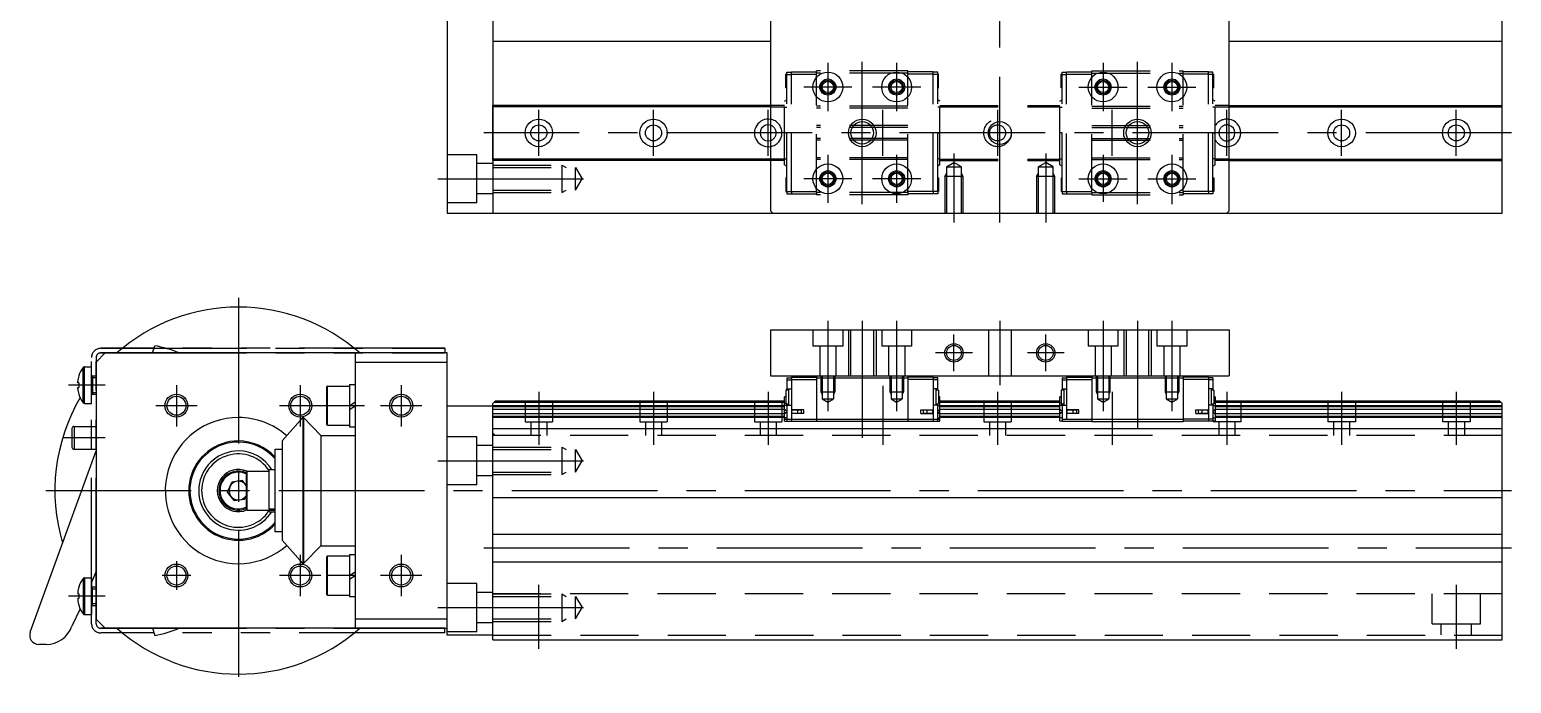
# Model space of a CAD drawing. Extents: x -208 to 423, y -45 to 295.
# Drawn here: x 99.9 to 422.9, y -42 to 100.4 of the extents above; entities that cross this region are included whole.
import ezdxf

# ---------------------------------------------------------------- set-up
doc = ezdxf.new("R2010")
doc.units = 0
for name, pattern in [('CENTER', [50.8, 31.75, -6.35, 6.35, -6.35]), ('DASHED', [19.05, 12.7, -6.35]), ('PHANTOM', [63.5, 31.75, -6.35, 6.35, -6.35, 6.35, -6.35])]:
    doc.linetypes.add(name, pattern=pattern)
doc.layers.get('0').update_dxf_attribs({"linetype": 'CONTINUOUS'})
doc.layers.add('CENTER', color=1, linetype='CENTER')

msp = doc.modelspace()

# ---------------------------------------------------------------- linework, layer by layer
at = {"color": 7, "linetype": 'CONTINUOUS'}
for p, q in [((190.85, 210.44), (190.85, 60.44)), ((200.85, 210.44), (200.85, 60.44)), ((420.85, 60.44), (420.85, 210.44)), ((261.35, 209.94), (261.35, 60.94)), ((361.35, 60.94), (361.35, 209.94)), ((200.85, 97.94), (261.35, 97.94)), ((361.35, 97.94), (420.85, 97.94)), ((261.35, 83.94), (200.85, 83.94)), ((200.85, 71.94), (200.85, 83.94)), ((261.35, 83.64), (200.85, 83.64)), ((361.35, 83.94), (420.85, 83.94)), ((361.35, 83.64), (420.85, 83.64)), ((261.35, 72.24), (200.85, 72.24)), ((261.35, 71.94), (200.85, 71.94)), ((361.35, 72.24), (420.85, 72.24)), ((361.35, 71.94), (420.85, 71.94)), ((190.85, 60.44), (420.85, 60.44)), ((261.35, 60.94), (261.85, 60.44)), ((361.35, 60.94), (360.85, 60.44)), ((261.35, 35), (361.35, 35)), ((261.35, 35), (261.35, 25)), ((361.35, 35), (361.35, 25)), ((114.35, 28), (116.35, 30)), ((170.85, 30), (116.35, 30)), ((126.62, 30), (127.12, 31.58)), ((190.85, 30), (170.85, 30)), ((170.85, 30), (170.85, 28)), ((190.85, -31.5), (190.85, 30)), ((111.52, 19.15), (111.52, 26.85)), ((111.81, 19), (111.81, 27)), ((111.81, 27), (113.34, 27)), ((113.35, 19), (113.35, 27)), ((114.35, 28), (114.35, -28)), ((170.85, 28), (170.85, -28)), ((170.85, 28), (190.85, 28)), ((110.33, 23.51), (110.33, 23.87)), ((110.58, 23.51), (110.33, 23.51)), ((110.57, 24.99), (110.58, 24.98)), ((113.55, 25), (113.55, 21)), ((113.55, 25), (114.35, 25)), ((164.8, 14.25), (164.8, 22.75)), ((164.8, 22.75), (169.55, 22.75)), ((169.55, 23.1), (169.55, 13.9)), ((169.55, 23.1), (170.85, 23.1)), ((261.35, 25), (361.35, 25)), ((264.9, 24.6), (265.9, 24.6)), ((264.9, 24.6), (264.9, 24.1)), ((264.9, 24.1), (265.9, 24.1)), ((264.9, 24.1), (264.9, 22.2)), ((265.9, 24.7), (265.9, 15.1)), ((265.9, 24.7), (271.4, 24.7)), ((265.9, 24.2), (271.4, 24.2)), ((271.4, 25), (271.4, 24.5)), ((291.3, 24.5), (271.4, 24.5)), ((271.4, 24.5), (271.4, 15.5)), ((291.3, 25), (291.3, 15)), ((296.8, 24.7), (291.3, 24.7)), ((296.8, 24.2), (291.3, 24.2)), ((296.8, 24.7), (296.8, 15.1)), ((297.8, 24.6), (296.8, 24.6)), ((297.8, 24.1), (296.8, 24.1)), ((297.8, 21.9), (297.8, 24.6)), ((324.9, 24.6), (325.9, 24.6)), ((324.9, 24.6), (324.9, 21.9)), ((324.9, 24.1), (325.9, 24.1)), ((325.9, 24.7), (325.9, 15.6)), ((325.9, 24.7), (331.4, 24.7)), ((325.9, 24.2), (331.4, 24.2)), ((331.4, 25), (331.4, 24.5)), ((351.3, 24.5), (331.4, 24.5)), ((331.4, 24.5), (331.4, 15.5)), ((351.3, 25), (351.3, 15)), ((356.8, 24.7), (351.3, 24.7)), ((356.8, 24.2), (351.3, 24.2)), ((356.8, 24.7), (356.8, 15.1)), ((357.8, 24.6), (356.8, 24.6)), ((357.8, 24.1), (356.8, 24.1)), ((357.8, 24.6), (357.8, 21.9)), ((110.33, 22.13), (110.33, 22.48)), ((110.33, 22.48), (110.58, 22.48)), ((110.58, 21.02), (110.57, 21.01)), ((113.55, 21), (114.35, 21)), ((164.55, 22.5), (164.55, 14.5)), ((201.35, 19.5), (200.85, 19)), ((264.4, 19.5), (201.35, 19.5)), ((264.4, 20.43), (264.7, 20.61)), ((264.4, 15.1), (264.4, 20.43)), ((265.3, 21.9), (264.7, 21.9)), ((264.7, 21.9), (264.7, 18.9)), ((264.9, 22.2), (265.9, 22.2)), ((264.9, 21.9), (264.9, 22.2)), ((265.3, 22.2), (265.3, 18.6)), ((297.8, 22.2), (296.8, 22.2)), ((297.4, 22.2), (297.4, 18.6)), ((298, 21.9), (297.4, 21.9)), ((298, 21.9), (298, 18.9)), ((298.3, 20.43), (298, 20.61)), ((298.3, 15.1), (298.3, 20.43)), ((324.4, 19.5), (298.3, 19.5)), ((324.4, 20.43), (324.7, 20.61)), ((324.4, 15.1), (324.4, 20.43)), ((324.7, 21.9), (324.7, 18.9)), ((325.3, 21.9), (324.7, 21.9)), ((324.9, 22.2), (325.9, 22.2)), ((325.3, 22.2), (325.3, 18.6)), ((357.8, 22.2), (356.8, 22.2)), ((357.4, 22.2), (357.4, 18.6)), ((358, 21.9), (357.4, 21.9)), ((358, 21.9), (358, 18.9)), ((358.3, 20.43), (358, 20.61)), ((358.3, 20.43), (358.3, 15.1)), ((420.35, 19.5), (358.3, 19.5)), ((420.35, 19.5), (420.85, 19)), ((111.81, 19), (113.33, 19)), ((169.55, 18.5), (170.85, 19.31)), ((169.55, 17.69), (170.85, 18.5)), ((190.85, 18.5), (200.85, 18.5)), ((200.85, -32.5), (200.85, 19)), ((264.4, 18.46), (200.85, 18.46)), ((264.4, 18.25), (200.85, 18.25)), ((264.4, 17.7), (200.85, 17.7)), ((264.4, 16.7), (200.85, 16.7)), ((264.4, 19.2), (201.05, 19.2)), ((264.4, 19.13), (264.7, 19.13)), ((264.9, 18.51), (264.4, 18.51)), ((264.9, 17.38), (264.4, 17.64)), ((264.9, 17.29), (264.4, 17.55)), ((264.9, 17.11), (264.4, 16.85)), ((264.9, 17.02), (264.4, 16.76)), ((264.7, 18.9), (265.3, 18.9)), ((264.9, 18.9), (264.9, 15.1)), ((264.9, 18.6), (265.9, 18.6)), ((264.9, 17.11), (264.9, 17.11)), ((268.6, 17.6), (265.9, 17.6)), ((268.6, 16.8), (265.9, 16.8)), ((268.1, 17.55), (266.25, 17.55)), ((266.25, 16.85), (268.1, 16.85)), ((266.7, 17.55), (266.7, 17.6)), ((266.7, 16.8), (266.7, 16.85)), ((267.16, 17.55), (267.16, 17.6)), ((267.16, 16.8), (267.16, 16.85)), ((267.3, 16.85), (267.3, 17.55)), ((268.1, 16.85), (268.1, 17.55)), ((268.6, 16.8), (268.6, 17.6)), ((294.1, 17.6), (296.8, 17.6)), ((294.1, 16.8), (294.1, 17.6)), ((294.1, 16.8), (296.8, 16.8)), ((296.45, 17.55), (294.6, 17.55)), ((294.6, 17.55), (294.6, 16.85)), ((294.6, 16.85), (296.45, 16.85)), ((295.4, 17.55), (295.4, 16.85)), ((295.54, 17.55), (295.54, 17.6)), ((295.54, 16.8), (295.54, 16.85)), ((296, 17.55), (296, 17.6)), ((296, 16.8), (296, 16.85)), ((297.8, 18.6), (296.8, 18.6)), ((297.4, 18.9), (298, 18.9)), ((297.8, 15.1), (297.8, 18.9)), ((297.8, 18.51), (298.3, 18.51)), ((297.8, 17.38), (298.3, 17.64)), ((297.8, 17.29), (298.3, 17.55)), ((297.8, 17.11), (297.8, 17.11)), ((297.8, 17.11), (298.3, 16.85)), ((297.8, 17.02), (298.3, 16.76)), ((298.3, 19.13), (298, 19.13)), ((324.4, 19.2), (298.3, 19.2)), ((324.4, 18.46), (298.3, 18.46)), ((324.4, 18.25), (298.3, 18.25)), ((324.4, 17.7), (298.3, 17.7)), ((324.4, 16.7), (298.3, 16.7)), ((324.4, 19.13), (324.7, 19.13)), ((324.9, 18.51), (324.4, 18.51)), ((324.9, 17.38), (324.4, 17.64)), ((324.4, 17.55), (324.4, 17.64)), ((324.9, 17.29), (324.4, 17.55)), ((324.9, 17.11), (324.4, 16.85)), ((324.9, 17.02), (324.4, 16.76)), ((324.4, 16.76), (324.4, 16.85)), ((324.7, 18.9), (325.3, 18.9)), ((324.9, 18.6), (324.9, 18.9)), ((324.9, 18.6), (324.9, 15.6)), ((324.9, 18.6), (325.9, 18.6)), ((324.9, 17.11), (324.9, 17.11)), ((328.6, 17.6), (325.9, 17.6)), ((328.6, 16.8), (325.9, 16.8)), ((328.1, 17.55), (326.25, 17.55)), ((326.25, 16.85), (328.1, 16.85)), ((326.7, 17.55), (326.7, 17.6)), ((326.7, 16.8), (326.7, 16.85)), ((327.16, 17.55), (327.16, 17.6)), ((327.16, 16.8), (327.16, 16.85)), ((327.3, 16.85), (327.3, 17.55)), ((328.1, 16.85), (328.1, 17.55)), ((328.6, 16.8), (328.6, 17.6)), ((354.1, 17.6), (356.8, 17.6)), ((354.1, 16.8), (354.1, 17.6)), ((354.1, 16.8), (356.8, 16.8)), ((356.45, 17.55), (354.6, 17.55)), ((354.6, 17.55), (354.6, 16.85)), ((354.6, 16.85), (356.45, 16.85)), ((355.4, 17.55), (355.4, 16.85)), ((355.54, 17.55), (355.54, 17.6)), ((355.54, 16.8), (355.54, 16.85)), ((356, 17.55), (356, 17.6)), ((356, 16.8), (356, 16.85)), ((357.8, 18.6), (356.8, 18.6)), ((357.4, 18.9), (358, 18.9)), ((357.8, 18.9), (357.8, 15.1)), ((357.8, 18.51), (358.3, 18.51)), ((357.8, 17.38), (358.3, 17.64)), ((357.8, 17.29), (358.3, 17.55)), ((357.8, 17.11), (357.8, 17.11)), ((357.8, 17.11), (358.3, 16.85)), ((357.8, 17.02), (358.3, 16.76)), ((358.3, 19.13), (358, 19.13)), ((420.65, 19.2), (358.3, 19.2)), ((420.85, 18.46), (358.3, 18.46)), ((420.85, 18.25), (358.3, 18.25)), ((420.85, 17.7), (358.3, 17.7)), ((358.3, 17.55), (358.3, 17.64)), ((358.3, 16.76), (358.3, 16.85)), ((420.85, 16.7), (358.3, 16.7)), ((420.85, -32.5), (420.85, 19)), ((109.05, 13.5), (109.05, 9.5)), ((109.55, 14), (109.55, 9)), ((109.55, 14), (114.35, 14)), ((159.42, 15.93), (154.91, 10.82)), ((159.42, 15.93), (159.42, -15.92)), ((159.56, 15.93), (159.42, 15.93)), ((159.56, 15.93), (159.56, -15.92)), ((159.56, 15.93), (163.35, 12)), ((164.8, 14.25), (169.55, 14.25)), ((169.55, 13.9), (170.85, 13.9)), ((264.4, 16.15), (200.85, 16.15)), ((264.4, 15.94), (200.85, 15.94)), ((200.85, 13.5), (420.85, 13.5)), ((264.9, 15.89), (264.4, 15.89)), ((264.4, 15.6), (298.3, 15.6)), ((264.4, 15.1), (298.3, 15.1)), ((271.4, 15.5), (271.4, 15)), ((297.8, 15.89), (298.3, 15.89)), ((324.4, 16.15), (298.3, 16.15)), ((324.4, 15.94), (298.3, 15.94)), ((324.9, 15.89), (324.4, 15.89)), ((324.9, 15.1), (324.4, 15.1)), ((324.9, 15.6), (324.9, 15.1)), ((324.9, 15.6), (325.9, 15.6)), ((324.9, 15.1), (325.9, 15.1)), ((325.9, 15.6), (331.4, 15.6)), ((325.9, 15.1), (331.4, 15.1)), ((351.3, 15.5), (331.4, 15.5)), ((331.4, 15.5), (331.4, 15)), ((351.3, 15), (331.4, 15)), ((357.8, 15.6), (351.3, 15.6)), ((358.3, 15.1), (351.3, 15.1)), ((357.8, 15.89), (358.3, 15.89)), ((420.85, 16.15), (358.3, 16.15)), ((420.85, 15.94), (358.3, 15.94)), ((154.91, 10.82), (154.91, -10.82)), ((163.35, 12), (163.35, -12)), ((163.35, 12), (170.85, 12)), ((99.97, -30.82), (114.35, 8.69)), ((109.55, 9), (113.35, 9)), ((113.35, 9), (114.35, 9)), ((153.35, -9), (153.35, 9)), ((153.35, 9), (154.91, 9)), ((147.05, 4), (147.05, -4)), ((147.3, -4.25), (147.3, 4.25)), ((147.3, 4.25), (152.05, 4.25)), ((152.05, -4.03), (152.05, 4.6)), ((152.05, 4.6), (153.35, 4.6)), ((143.01, -0.31), (143.92, 1.87)), ((146.25, 2.18), (143.92, 1.87)), ((147.05, 1.14), (146.25, 2.18)), ((146.97, 1.24), (147.05, 1.13)), ((144.45, -2.18), (143.01, -0.31)), ((144.45, -2.18), (146.79, -1.87)), ((147.05, -1.23), (146.79, -1.87)), ((200.85, -1.5), (420.85, -1.5)), ((147.3, -4.25), (152.05, -4.25)), ((152.05, -4.03), (152.05, -4.33)), ((153.35, -4.03), (152.05, -4.03)), ((152.05, -4.6), (152.05, -4.33)), ((153.35, -4.33), (152.05, -4.33)), ((152.05, -4.6), (153.35, -4.6)), ((154.91, -9), (153.35, -9)), ((200.85, -9.5), (420.85, -9.5)), ((159.42, -15.92), (154.91, -10.82)), ((159.56, -15.92), (163.35, -12)), ((163.35, -12), (170.85, -12)), ((159.56, -15.92), (159.42, -15.92)), ((164.55, -14.5), (164.55, -22.5)), ((164.8, -22.75), (164.8, -14.25)), ((164.8, -14.25), (169.55, -14.25)), ((169.55, -13.9), (169.55, -23.1)), ((169.55, -13.9), (170.85, -13.9)), ((200.85, -15.5), (420.85, -15.5)), ((111.52, -19.15), (111.52, -26.85)), ((111.81, -19), (111.81, -27)), ((111.81, -19), (113.35, -19)), ((114.35, -17.57), (113.35, -20.04)), ((113.35, -19), (113.35, -27)), ((169.55, -18.5), (170.85, -17.69)), ((169.55, -19.31), (170.85, -18.5)), ((110.33, -22.13), (110.33, -22.48)), ((110.33, -22.48), (110.58, -22.48)), ((110.58, -21.02), (110.57, -21.01)), ((113.55, -25), (113.55, -21)), ((113.55, -21), (114.35, -21)), ((110.86, -25.75), (109.07, -29.55)), ((110.58, -23.51), (110.33, -23.51)), ((110.33, -23.51), (110.33, -23.87)), ((110.57, -24.99), (110.58, -24.98)), ((113.55, -25), (114.35, -25)), ((164.8, -22.75), (169.55, -22.75)), ((169.55, -23.1), (170.85, -23.1)), ((111.81, -27), (113.35, -27)), ((116.35, -30), (114.35, -28)), ((190.85, -28), (170.85, -28)), ((170.85, -28), (170.85, -30)), ((170.85, -30), (116.35, -30)), ((126.62, -30), (127.12, -31.58)), ((170.85, -30), (190.85, -30)), ((200.85, -31.5), (190.85, -31.5)), ((103.44, -33.5), (101.85, -33.5)), ((200.85, -32.5), (420.85, -32.5))]:
    msp.add_line(p, q, dxfattribs=at)
at = {"color": 3, "linetype": 'DASHED'}
for p, q in [((264.7, 87.74), (264.7, 90.74)), ((264.9, 90.74), (264.7, 90.74)), ((264.9, 90.69), (264.9, 91.19)), ((264.9, 91.19), (265.9, 91.19)), ((264.9, 65.19), (264.9, 90.69)), ((264.9, 90.69), (265.9, 90.69)), ((265.9, 91.24), (271.4, 91.24)), ((265.9, 90.74), (265.9, 91.24)), ((265.9, 65.14), (265.9, 90.74)), ((265.9, 90.74), (271.4, 90.74)), ((291.3, 91.44), (271.4, 91.44)), ((271.4, 90.94), (271.4, 91.44)), ((291.3, 90.94), (271.4, 90.94)), ((271.4, 64.94), (271.4, 90.94)), ((291.3, 90.94), (291.3, 91.44)), ((296.8, 91.24), (291.3, 91.24)), ((291.3, 64.94), (291.3, 90.94)), ((296.8, 90.74), (291.3, 90.74)), ((296.8, 90.74), (296.8, 91.24)), ((297.8, 91.19), (296.8, 91.19)), ((296.8, 65.14), (296.8, 90.74)), ((297.8, 90.69), (296.8, 90.69)), ((297.8, 90.69), (297.8, 91.19)), ((298, 90.74), (297.8, 90.74)), ((297.8, 65.19), (297.8, 90.69)), ((298, 87.74), (298, 90.74)), ((324.7, 87.74), (324.7, 90.74)), ((324.7, 90.74), (324.9, 90.74)), ((324.9, 91.19), (325.9, 91.19)), ((324.9, 90.69), (324.9, 91.19)), ((324.9, 65.19), (324.9, 90.69)), ((324.9, 90.69), (325.9, 90.69)), ((325.9, 91.24), (331.4, 91.24)), ((325.9, 90.74), (325.9, 91.24)), ((325.9, 65.14), (325.9, 90.74)), ((325.9, 90.74), (331.4, 90.74)), ((331.4, 91.44), (351.3, 91.44)), ((331.4, 90.94), (331.4, 91.44)), ((331.4, 64.94), (331.4, 90.94)), ((331.4, 90.94), (351.3, 90.94)), ((351.3, 90.94), (351.3, 91.44)), ((356.8, 91.24), (351.3, 91.24)), ((351.3, 64.94), (351.3, 90.94)), ((356.8, 90.74), (351.3, 90.74)), ((356.8, 90.74), (356.8, 91.24)), ((357.8, 91.19), (356.8, 91.19)), ((356.8, 65.14), (356.8, 90.74)), ((357.8, 90.69), (356.8, 90.69)), ((357.8, 90.69), (357.8, 91.19)), ((357.8, 90.74), (358, 90.74)), ((357.8, 65.19), (357.8, 90.69)), ((358, 87.74), (358, 90.74)), ((264.7, 87.74), (264.9, 87.74)), ((297.8, 87.74), (298, 87.74)), ((324.9, 87.74), (324.7, 87.74)), ((358, 87.74), (357.8, 87.74)), ((264.4, 84.87), (264.9, 85.17)), ((264.4, 71.01), (264.4, 84.87)), ((298.3, 84.87), (297.8, 85.17)), ((298.3, 71.01), (298.3, 84.87)), ((324.4, 84.87), (324.9, 85.17)), ((324.4, 71.01), (324.4, 84.87)), ((358.3, 84.87), (357.8, 85.17)), ((358.3, 71.01), (358.3, 84.87)), ((264.4, 83.94), (261.35, 83.94)), ((261.35, 83.64), (264.4, 83.64)), ((264.4, 83.57), (264.9, 83.57)), ((291.3, 83.74), (271.4, 83.74)), ((291.3, 83.34), (271.4, 83.34)), ((298.3, 83.57), (297.8, 83.57)), ((298.3, 83.94), (324.4, 83.94)), ((298.3, 83.64), (324.4, 83.64)), ((324.4, 83.57), (324.9, 83.57)), ((331.4, 83.74), (351.3, 83.74)), ((331.4, 83.34), (351.3, 83.34)), ((358.3, 83.57), (357.8, 83.57)), ((361.35, 83.94), (358.3, 83.94)), ((358.3, 83.64), (361.35, 83.64)), ((264.9, 77.94), (264.4, 77.94)), ((291.3, 79.54), (271.4, 79.54)), ((291.3, 79.14), (271.4, 79.14)), ((297.8, 77.94), (298.3, 77.94)), ((324.9, 77.94), (324.4, 77.94)), ((331.4, 79.54), (351.3, 79.54)), ((331.4, 79.14), (351.3, 79.14)), ((357.8, 77.94), (358.3, 77.94)), ((291.3, 76.74), (271.4, 76.74)), ((291.3, 76.34), (271.4, 76.34)), ((331.4, 76.74), (351.3, 76.74)), ((331.4, 76.34), (351.3, 76.34)), ((197.35, 73.19), (190.85, 73.19)), ((197.35, 62.69), (197.35, 73.19)), ((200.85, 71.24), (197.35, 71.24)), ((264.4, 72.24), (261.35, 72.24)), ((264.4, 71.94), (261.35, 71.94)), ((264.4, 72.31), (264.9, 72.31)), ((291.3, 72.54), (271.4, 72.54)), ((291.3, 72.14), (271.4, 72.14)), ((298.3, 72.31), (297.8, 72.31)), ((298.3, 72.24), (324.4, 72.24)), ((298.3, 71.94), (324.4, 71.94)), ((299.73, 70.54), (301.35, 71.48)), ((302.97, 70.54), (301.35, 71.48)), ((319.73, 70.54), (321.35, 71.48)), ((322.97, 70.54), (321.35, 71.48)), ((324.4, 72.31), (324.9, 72.31)), ((331.4, 72.54), (351.3, 72.54)), ((331.4, 72.14), (351.3, 72.14)), ((358.3, 72.31), (357.8, 72.31)), ((361.35, 72.24), (358.3, 72.24)), ((361.35, 71.94), (358.3, 71.94)), ((200.85, 70.94), (215.85, 70.94)), ((200.85, 70.4), (218.85, 70.4)), ((215.85, 70.94), (215.85, 64.94)), ((215.85, 70.94), (216.79, 70.4)), ((218.85, 70.4), (220.27, 67.94)), ((218.85, 65.48), (218.85, 70.4)), ((218.85, 65.48), (220.27, 67.94)), ((264.4, 71.01), (264.9, 70.71)), ((264.9, 68.14), (264.7, 68.14)), ((264.7, 68.14), (264.7, 65.14)), ((298.3, 71.01), (297.8, 70.71)), ((298, 68.14), (297.8, 68.14)), ((298, 68.14), (298, 65.14)), ((299.35, 68.44), (299.73, 69.1)), ((303.35, 68.44), (299.35, 68.44)), ((299.35, 68.44), (299.35, 60.44)), ((299.73, 70.54), (299.73, 60.44)), ((299.73, 70.54), (302.97, 70.54)), ((302.97, 60.44), (302.97, 70.54)), ((303.35, 68.44), (302.97, 69.1)), ((303.35, 60.44), (303.35, 68.44)), ((319.35, 68.44), (319.73, 69.1)), ((323.35, 68.44), (319.35, 68.44)), ((319.35, 68.44), (319.35, 60.44)), ((319.73, 70.54), (322.97, 70.54)), ((319.73, 70.54), (319.73, 60.44)), ((322.97, 60.44), (322.97, 70.54)), ((323.35, 68.44), (322.97, 69.1)), ((323.35, 60.44), (323.35, 68.44)), ((324.4, 71.01), (324.9, 70.71)), ((324.7, 68.14), (324.9, 68.14)), ((324.7, 68.14), (324.7, 65.14)), ((358.3, 71.01), (357.8, 70.71)), ((357.8, 68.14), (358, 68.14)), ((358, 68.14), (358, 65.14)), ((200.85, 64.64), (197.35, 64.64)), ((200.85, 65.48), (218.85, 65.48)), ((200.85, 64.94), (215.85, 64.94)), ((215.85, 64.94), (216.79, 65.48)), ((264.7, 65.14), (264.9, 65.14)), ((264.9, 65.19), (264.9, 64.69)), ((264.9, 65.19), (265.9, 65.19)), ((264.9, 64.69), (265.9, 64.69)), ((265.9, 65.14), (271.4, 65.14)), ((265.9, 65.14), (265.9, 64.64)), ((265.9, 64.64), (271.4, 64.64)), ((291.3, 64.94), (271.4, 64.94)), ((271.4, 64.94), (271.4, 64.44)), ((296.8, 65.14), (291.3, 65.14)), ((291.3, 64.94), (291.3, 64.44)), ((296.8, 64.64), (291.3, 64.64)), ((297.8, 65.19), (296.8, 65.19)), ((296.8, 65.14), (296.8, 64.64)), ((297.8, 64.69), (296.8, 64.69)), ((297.8, 65.19), (297.8, 64.69)), ((297.8, 65.14), (298, 65.14)), ((324.9, 65.14), (324.7, 65.14)), ((324.9, 65.19), (325.9, 65.19)), ((324.9, 65.19), (324.9, 64.69)), ((324.9, 64.69), (325.9, 64.69)), ((325.9, 65.14), (331.4, 65.14)), ((325.9, 65.14), (325.9, 64.64)), ((325.9, 64.64), (331.4, 64.64)), ((331.4, 64.94), (351.3, 64.94)), ((331.4, 64.94), (331.4, 64.44)), ((356.8, 65.14), (351.3, 65.14)), ((351.3, 64.94), (351.3, 64.44)), ((356.8, 64.64), (351.3, 64.64)), ((357.8, 65.19), (356.8, 65.19)), ((356.8, 65.14), (356.8, 64.64)), ((357.8, 64.69), (356.8, 64.69)), ((357.8, 65.19), (357.8, 64.69)), ((358, 65.14), (357.8, 65.14)), ((197.35, 62.69), (190.85, 62.69)), ((291.3, 64.44), (271.4, 64.44)), ((331.4, 64.44), (351.3, 64.44)), ((270.6, 35), (270.6, 31.5)), ((277.1, 35), (277.1, 31.5)), ((278.35, 35), (278.35, 25)), ((278.89, 25), (278.89, 35)), ((283.81, 35), (283.81, 25)), ((284.35, 35), (284.35, 25)), ((285.6, 35), (285.6, 31.5)), ((292.1, 35), (292.1, 31.5)), ((308.85, 35), (308.85, 25)), ((313.85, 35), (313.85, 25)), ((330.6, 35), (330.6, 31.5)), ((337.1, 35), (337.1, 31.5)), ((338.35, 35), (338.35, 25)), ((338.89, 35), (338.89, 25)), ((343.81, 25), (343.81, 35)), ((344.35, 35), (344.35, 25)), ((345.6, 35), (345.6, 31.5)), ((352.1, 35), (352.1, 31.5)), ((277.1, 31.5), (270.6, 31.5)), ((272.1, 31.5), (272.1, 25)), ((275.6, 31.5), (275.6, 25)), ((292.1, 31.5), (285.6, 31.5)), ((287.1, 31.5), (287.1, 25)), ((290.6, 31.5), (290.6, 25)), ((337.1, 31.5), (330.6, 31.5)), ((332.1, 31.5), (332.1, 25)), ((335.6, 31.5), (335.6, 25)), ((352.1, 31.5), (345.6, 31.5)), ((347.1, 31.5), (347.1, 25)), ((350.6, 31.5), (350.6, 25)), ((272.35, 25), (272.35, 21.5)), ((272.62, 25), (272.62, 20)), ((275.08, 25), (275.08, 20)), ((275.35, 25), (275.35, 21.5)), ((287.35, 25), (287.35, 21.5)), ((287.62, 25), (287.62, 20)), ((290.08, 25), (290.08, 20)), ((290.35, 25), (290.35, 21.5)), ((332.35, 25), (332.35, 21.5)), ((332.62, 25), (332.62, 20)), ((335.08, 25), (335.08, 20)), ((335.35, 25), (335.35, 21.5)), ((347.35, 25), (347.35, 21.5)), ((347.62, 25), (347.62, 20)), ((350.08, 25), (350.08, 20)), ((350.35, 25), (350.35, 21.5)), ((207.85, 19.5), (207.85, 15)), ((213.85, 19.5), (213.85, 15)), ((232.85, 19.5), (232.85, 15)), ((238.85, 19.5), (238.85, 15)), ((257.85, 19.5), (257.85, 15)), ((263.85, 19.5), (263.85, 15)), ((272.35, 21.5), (272.62, 21.03)), ((272.35, 21.5), (275.35, 21.5)), ((272.62, 20), (273.85, 19.29)), ((272.62, 20), (275.08, 20)), ((273.85, 19.29), (275.08, 20)), ((275.35, 21.5), (275.08, 21.03)), ((287.35, 21.5), (290.35, 21.5)), ((287.35, 21.5), (287.62, 21.03)), ((287.62, 20), (290.08, 20)), ((287.62, 20), (288.85, 19.29)), ((288.85, 19.29), (290.08, 20)), ((290.35, 21.5), (290.08, 21.03)), ((307.85, 19.5), (307.85, 15)), ((313.85, 19.5), (313.85, 15)), ((332.35, 21.5), (335.35, 21.5)), ((332.35, 21.5), (332.62, 21.03)), ((332.62, 20), (335.08, 20)), ((332.62, 20), (333.85, 19.29)), ((333.85, 19.29), (335.08, 20)), ((335.35, 21.5), (335.08, 21.03)), ((347.35, 21.5), (347.62, 21.03)), ((347.35, 21.5), (350.35, 21.5)), ((347.62, 20), (350.08, 20)), ((347.62, 20), (348.85, 19.29)), ((348.85, 19.29), (350.08, 20)), ((350.35, 21.5), (350.08, 21.03)), ((363.85, 19.5), (363.85, 15)), ((382.85, 19.5), (382.85, 15)), ((388.85, 19.5), (388.85, 15)), ((407.85, 19.5), (407.85, 15)), ((413.85, 19.5), (413.85, 15)), ((207.85, 15), (213.85, 15)), ((209.1, 15), (209.1, 12)), ((212.6, 15), (212.6, 12)), ((232.85, 15), (238.85, 15)), ((234.1, 15), (234.1, 12)), ((237.6, 15), (237.6, 12)), ((257.85, 15), (263.85, 15)), ((259.1, 15), (259.1, 12)), ((262.6, 15), (262.6, 12)), ((307.85, 15), (313.85, 15)), ((309.1, 15), (309.1, 12)), ((312.6, 15), (312.6, 12)), ((357.85, 15.1), (357.85, 15)), ((363.85, 15), (357.85, 15)), ((359.1, 15), (359.1, 12)), ((362.6, 15), (362.6, 12)), ((388.85, 15), (382.85, 15)), ((384.1, 15), (384.1, 12)), ((387.6, 15), (387.6, 12)), ((413.85, 15), (407.85, 15)), ((409.1, 15), (409.1, 12)), ((412.6, 15), (412.6, 12)), ((197.35, 11.75), (190.85, 11.75)), ((197.35, 1.25), (197.35, 11.75)), ((200.85, 9.8), (197.35, 9.8)), ((200.85, 12.5), (201.35, 12)), ((420.85, 12), (200.85, 12)), ((200.85, 9.5), (215.85, 9.5)), ((200.85, 8.96), (218.85, 8.96)), ((215.85, 9.5), (215.85, 3.5)), ((215.85, 9.5), (216.79, 8.96)), ((218.85, 4.04), (218.85, 8.96)), ((218.85, 8.96), (220.27, 6.5)), ((218.85, 4.04), (220.27, 6.5)), ((200.85, 4.04), (218.85, 4.04)), ((200.85, 3.5), (215.85, 3.5)), ((215.85, 3.5), (216.79, 4.04)), ((197.35, 1.25), (190.85, 1.25)), ((200.85, 3.2), (197.35, 3.2)), ((197.35, -20.25), (190.85, -20.25)), ((197.35, -30.75), (197.35, -20.25)), ((200.85, -22.2), (197.35, -22.2)), ((420.85, -22.5), (200.85, -22.5)), ((200.85, -22.5), (215.85, -22.5)), ((215.85, -22.5), (215.85, -28.5)), ((215.85, -22.5), (216.79, -23.04)), ((405.6, -29), (405.6, -22.5)), ((416.1, -29), (416.1, -22.5)), ((200.85, -23.04), (218.85, -23.04)), ((218.85, -23.04), (220.27, -25.5)), ((218.85, -27.96), (218.85, -23.04)), ((218.85, -27.96), (220.27, -25.5)), ((200.85, -28.8), (197.35, -28.8)), ((200.85, -27.96), (218.85, -27.96)), ((200.85, -28.5), (215.85, -28.5)), ((215.85, -28.5), (216.79, -27.96)), ((405.6, -29), (416.1, -29)), ((407.55, -31.45), (407.55, -29)), ((414.15, -31.5), (414.15, -29)), ((197.35, -30.75), (190.85, -30.75)), ((200.85, -31.5), (420.85, -31.5))]:
    msp.add_line(p, q, dxfattribs=at)
at = {"color": 3, "linetype": 'PHANTOM'}
for p, q in [((190.35, 31), (115.35, 31)), ((115.35, 31), (190.35, 31)), ((115.35, 30), (190.35, 30)), ((190.35, 30), (115.35, 30)), ((190.35, 31), (190.35, 30)), ((113.35, -29), (113.35, 29)), ((114.35, -29), (114.35, 29)), ((114.35, 29), (114.35, -29)), ((190.35, -30), (115.35, -30)), ((115.35, -30), (190.35, -30)), ((190.35, -31), (115.35, -31)), ((190.35, -31), (190.35, -30))]:
    msp.add_line(p, q, dxfattribs=at)
at = {"color": 3, "linetype": 'CONTINUOUS'}
for p, q in [((113.55, 24.62), (114.35, 24.62)), ((113.55, 21.38), (114.35, 21.38)), ((113.55, -21.38), (114.35, -21.38)), ((113.55, -24.62), (114.35, -24.62))]:
    msp.add_line(p, q, dxfattribs=at)
at = {"color": 1, "linetype": 'CENTER'}
msp.add_line((410.85, -20.5), (410.85, -34.5), dxfattribs=at)
at = {"color": 7, "linetype": 'CONTINUOUS'}
for centre, radius in [((273.85, 87.94), 3.25), ((288.85, 87.94), 3.25), ((333.85, 87.94), 3.25), ((348.85, 87.94), 3.25), ((273.85, 87.94), 1.75), ((273.85, 87.94), 1.23), ((288.85, 87.94), 1.75), ((288.85, 87.94), 1.23), ((333.85, 87.94), 1.75), ((333.85, 87.94), 1.23), ((348.85, 87.94), 1.75), ((348.85, 87.94), 1.23), ((210.85, 77.94), 3), ((235.85, 77.94), 3), ((385.85, 77.94), 3), ((410.85, 77.94), 3), ((210.85, 77.94), 1.75), ((235.85, 77.94), 1.75), ((281.35, 77.94), 2.46), ((311.35, 77.94), 2.5), ((341.35, 77.94), 2.46), ((385.85, 77.94), 1.75), ((410.85, 77.94), 1.75), ((273.85, 67.94), 3.25), ((288.85, 67.94), 3.25), ((333.85, 67.94), 3.25), ((348.85, 67.94), 3.25), ((273.85, 67.94), 1.75), ((273.85, 67.94), 1.23), ((288.85, 67.94), 1.75), ((288.85, 67.94), 1.23), ((333.85, 67.94), 1.75), ((333.85, 67.94), 1.23), ((348.85, 67.94), 1.75), ((348.85, 67.94), 1.23), ((301.35, 30), 1.62), ((321.35, 30), 1.62), ((131.85, 18.5), 2.07), ((158.85, 18.5), 2.07), ((180.85, 18.5), 2.07), ((131.85, -18.5), 2.07), ((158.85, -18.5), 2.07), ((180.85, -18.5), 2.07)]:
    msp.add_circle(centre, radius, dxfattribs=at)
at = {"color": 3, "linetype": 'CONTINUOUS'}
for centre, radius in [((273.85, 87.94), 1.5), ((288.85, 87.94), 1.5), ((333.85, 87.94), 1.5), ((348.85, 87.94), 1.5), ((281.35, 77.94), 3), ((341.35, 77.94), 3), ((273.85, 67.94), 1.5), ((288.85, 67.94), 1.5), ((333.85, 67.94), 1.5), ((348.85, 67.94), 1.5), ((301.35, 30), 2), ((321.35, 30), 2), ((131.85, 18.5), 2.5), ((158.85, 18.5), 2.5), ((180.85, 18.5), 2.5), ((131.85, -18.5), 2.5), ((158.85, -18.5), 2.5), ((180.85, -18.5), 2.5)]:
    msp.add_circle(centre, radius, dxfattribs=at)
at = {"color": 3, "linetype": 'DASHED'}
for radius in [3, 1.75]:
    msp.add_circle((310.85, 77.94), radius, dxfattribs=at)
at = {"color": 7, "linetype": 'CONTINUOUS'}
for centre, radius, start, end in [((260.85, 77.94), 3, 80.4059, 279.5941), ((360.85, 77.94), 3, 279.5941, 80.4059), ((260.85, 77.94), 1.75, 73.3985, 286.6015), ((360.85, 77.94), 1.75, 286.6015, 73.3985), ((145.35, 0), 40, 90, 131.4096), ((145.35, 0), 40, 48.5904, 90), ((122.35, 5.73), 26.28, 67.4185, 79.5486), ((116.75, 23), 6.5, 143.6416, 162.1374), ((111.81, 26.64), 0.36, 90, 143.6416), ((116.75, 23), 6.48, 162.1649, 172.3032), ((117.74, 23), 7.18, 175.8857, 184.1143), ((113.55, 25.2), 0.2, 180, 270), ((164.8, 22.5), 0.25, 90, 180), ((145.35, 0), 40, 149.5764, 196.6233), ((116.75, 23), 6.48, 187.6968, 197.8351), ((116.75, 23), 6.5, 197.8626, 216.3584), ((113.55, 20.8), 0.2, 90, 180), ((111.81, 19.36), 0.36, 216.3584, 270), ((266.25, 17.2), 0.35, 90, 180), ((266.25, 17.2), 0.35, 180, 270), ((296.45, 17.2), 0.35, 0, 90), ((296.45, 17.2), 0.35, 270, 0), ((326.25, 17.2), 0.35, 90, 180), ((326.25, 17.2), 0.35, 180, 270), ((356.45, 17.2), 0.35, 270, 90), ((109.55, 13.5), 0.5, 90, 180), ((145.35, 0), 15.93, 90, 311.4611), ((145.35, 0), 15.93, 48.7504, 90), ((164.8, 14.5), 0.25, 180, 270), ((145.35, 0), 10.82, 90, 317.6756), ((145.35, 0), 10.57, 90, 319.1786), ((145.35, 0), 10.82, 42.3244, 90), ((145.35, 0), 10.57, 40.8214, 90), ((109.55, 9.5), 0.5, 180, 270), ((145.35, 0), 8.63, 90, 327.7963), ((145.35, 0), 8, 33.1229, 326.8771), ((145.35, 0), 8.63, 32.2037, 90), ((145.35, 0), 4.6, 66.5437, 293.4563), ((145.35, 0), 4.25, 66.4218, 293.5782), ((145.35, 0), 4, 64.8493, 295.1507), ((147.3, 4), 0.25, 90, 180), ((145.35, 0), 2.04, 157.5517, 217.5517), ((145.35, 0), 2.04, 97.5517, 157.5517), ((145.35, 0), 2.04, 37.5517, 97.5517), ((145.35, 0), 2.04, 217.5517, 277.5517), ((145.35, 0), 2.04, 277.5517, 326.3582), ((147.3, -4), 0.25, 180, 270), ((164.8, -14.5), 0.25, 90, 180), ((116.75, -23), 6.5, 143.6416, 162.1374), ((111.81, -19.36), 0.36, 90, 143.6416), ((116.75, -23), 6.48, 162.1649, 172.3032), ((117.74, -23), 7.18, 175.8857, 184.1143), ((113.55, -20.8), 0.2, 180, 270), ((164.8, -22.5), 0.25, 180, 270), ((116.75, -23), 6.48, 187.6968, 197.8351), ((116.75, -23), 6.5, 197.8626, 216.3584), ((113.55, -25.2), 0.2, 90, 180), ((111.81, -26.64), 0.36, 216.3584, 270), ((101.85, -31.5), 2, 160, 270), ((103.44, -27.5), 6, 270, 340), ((145.35, 0), 40, 228.5904, 311.4096), ((122.35, -5.73), 26.28, 280.4514, 292.5815)]:
    msp.add_arc(centre, radius, start, end, dxfattribs=at)
at = {"color": 3, "linetype": 'DASHED'}
for centre, radius, start, end in [((260.85, 77.94), 3, 279.5941, 80.4059), ((360.85, 77.94), 3, 80.4059, 148.2117), ((260.85, 77.94), 1.75, 286.6015, 73.3985), ((360.85, 77.94), 1.75, 73.3985, 286.6015), ((360.85, 77.94), 3, 211.7883, 279.5941)]:
    msp.add_arc(centre, radius, start, end, dxfattribs=at)
at = {"color": 3, "linetype": 'PHANTOM'}
for centre, radius, start, end in [((115.35, 29), 2, 90, 180), ((115.35, 29), 1, 90, 180), ((115.35, -29), 2, 180, 270), ((115.35, -29), 1, 180, 270)]:
    msp.add_arc(centre, radius, start, end, dxfattribs=at)
at = {"layer": 'CENTER', "color": 1, "linetype": 'CENTER'}
for p, q in [((311.35, 58.44), (311.35, 212.44)), ((273.85, 93.19), (273.85, 82.69)), ((281.35, 62.44), (281.35, 93.44)), ((288.85, 93.19), (288.85, 82.69)), ((333.85, 93.19), (333.85, 82.69)), ((341.35, 62.44), (341.35, 93.44)), ((348.85, 93.19), (348.85, 82.69)), ((279.1, 87.94), (268.6, 87.94)), ((294.1, 87.94), (283.6, 87.94)), ((328.6, 87.94), (339.1, 87.94)), ((343.6, 87.94), (354.1, 87.94)), ((210.85, 72.94), (210.85, 82.94)), ((235.85, 72.94), (235.85, 82.94)), ((260.85, 72.94), (260.85, 82.94)), ((285.85, 72.94), (285.85, 82.94)), ((310.85, 82.94), (310.85, 72.94)), ((335.85, 72.94), (335.85, 82.94)), ((360.85, 72.94), (360.85, 82.94)), ((385.85, 72.94), (385.85, 82.94)), ((410.85, 72.94), (410.85, 82.94)), ((422.85, 77.94), (198.85, 77.94)), ((273.85, 73.19), (273.85, 62.69)), ((288.85, 73.19), (288.85, 62.69)), ((301.35, 73.48), (301.35, 58.44)), ((321.35, 73.48), (321.35, 58.44)), ((333.85, 73.19), (333.85, 62.94)), ((348.85, 73.19), (348.85, 62.44)), ((188.85, 67.94), (222.27, 67.94)), ((279.1, 67.94), (268.6, 67.94)), ((294.1, 67.94), (283.6, 67.94)), ((328.6, 67.94), (339.1, 67.94)), ((343.6, 67.94), (354.1, 67.94)), ((145.35, 42), (145.35, -42)), ((273.85, 37), (273.85, 17.29)), ((281.35, 37), (281.35, 11.5)), ((288.85, 37), (288.85, 17.29)), ((311.35, 37), (311.35, 23)), ((333.85, 37), (333.85, 17.29)), ((341.35, 37), (341.35, 13.5)), ((348.85, 37), (348.85, 17.29)), ((301.35, 26), (301.35, 34)), ((321.35, 26), (321.35, 34)), ((305.35, 30), (297.35, 30)), ((325.35, 30), (317.35, 30)), ((116.35, 23), (108.33, 23)), ((131.85, 23), (131.85, 14)), ((158.85, 23), (158.85, 14)), ((180.85, 23), (180.85, 14)), ((285.85, 22.81), (285.85, 10)), ((210.85, 21.5), (210.85, 10)), ((235.85, 21.5), (235.85, 10)), ((260.85, 21.5), (260.85, 10)), ((310.85, 21.5), (310.85, 10)), ((335.85, 21.5), (335.85, 10)), ((360.85, 21.5), (360.85, 10)), ((360.85, 21.5), (360.85, 10)), ((385.85, 21.5), (385.85, 10)), ((410.85, 21.5), (410.85, 10)), ((136.35, 18.5), (127.35, 18.5)), ((163.35, 18.5), (154.35, 18.5)), ((172.85, 18.5), (162.55, 18.5)), ((185.35, 18.5), (176.35, 18.5)), ((116.35, 11.5), (107.05, 11.5)), ((188.85, 6.5), (222.27, 6.5)), ((103.35, 0), (422.85, 0)), ((198.85, -12.5), (422.85, -12.5)), ((131.85, -15.39), (131.85, -21.61)), ((158.85, -14), (158.85, -23)), ((180.85, -14), (180.85, -23)), ((135, -18.5), (128.71, -18.5)), ((163.35, -18.5), (154.35, -18.5)), ((170.85, -18.5), (164.55, -18.5)), ((185.35, -18.5), (176.35, -18.5)), ((210.85, -34.5), (210.85, -20.5)), ((116.35, -23), (108.33, -23)), ((188.85, -25.5), (222.27, -25.5))]:
    msp.add_line(p, q, dxfattribs=at)

doc.saveas('drawing.dxf')
